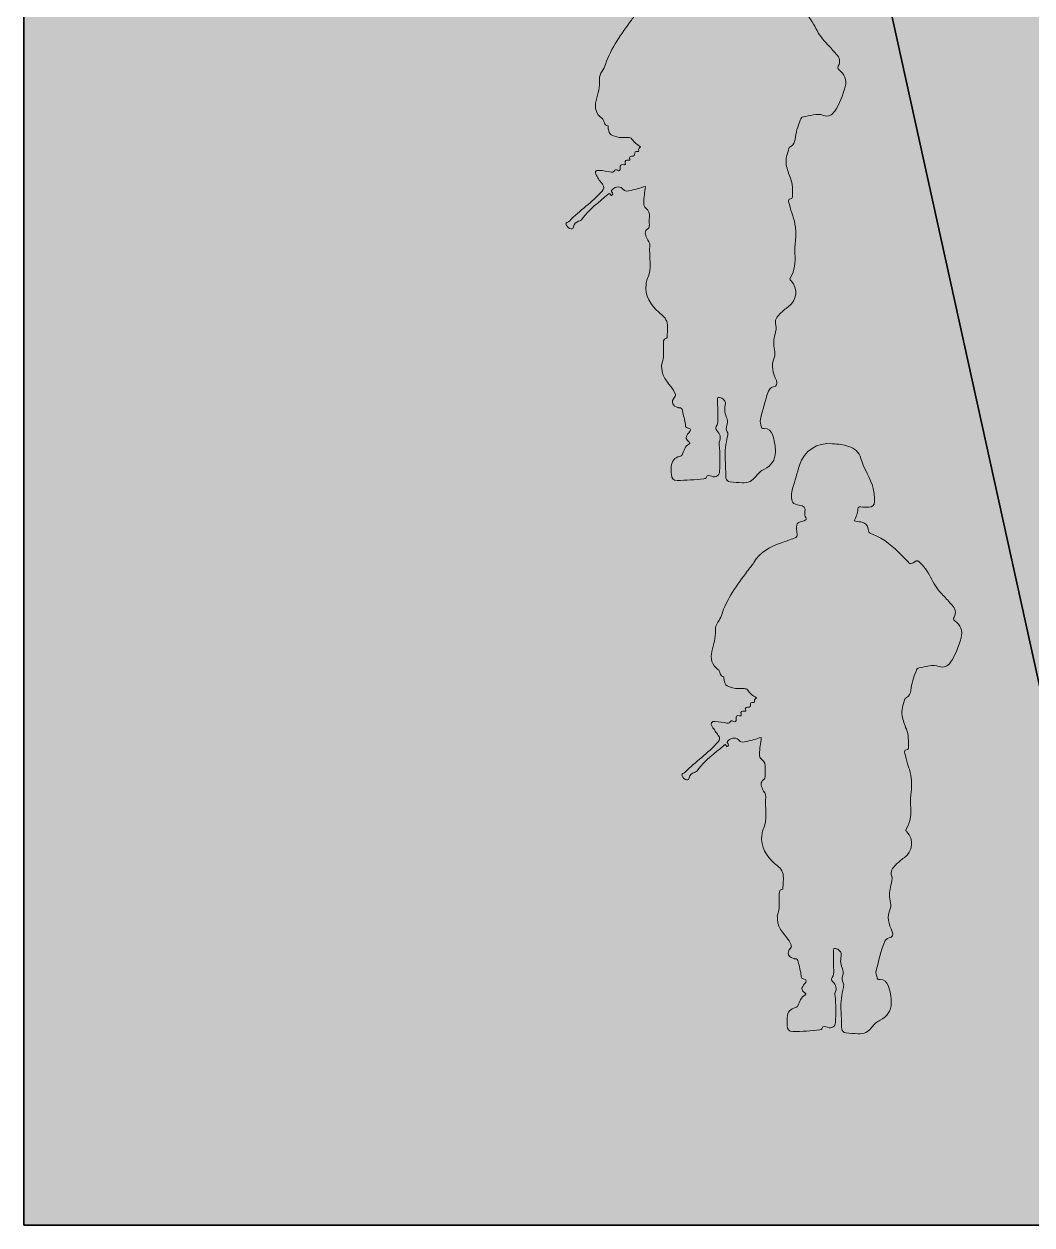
# Model space of a CAD drawing. Header units: centimetres. Extents: x 0 to 30, y -30 to 0.
# Drawn here: x -0.02 to 12.57, y -30 to -15.01 of the extents above; entities that cross this region are included whole.
import ezdxf

# ---------------------------------------------------------------- set-up
doc = ezdxf.new("R2010")
doc.units = ezdxf.units.CM
doc.header["$MEASUREMENT"] = 0
doc.layers.add('Layer 1', color=7, linetype='Continuous', lineweight=0)

msp = doc.modelspace()

# ---------------------------------------------------------------- hatches: boundary and pattern name
at = {"layer": 'Layer 1', "transparency": 33554508}
h = msp.add_hatch(color=7, dxfattribs=at)
h.dxf.hatch_style = 2
h.paths.add_polyline_path([(29.968, -30.004), (-0.018, -30.004), (-0.018, -0.018), (29.968, -0.018)])
at = {"layer": 'Layer 1', "transparency": 33554687}
h = msp.add_hatch(color=7, dxfattribs=at)
h.dxf.hatch_style = 2
h.paths.add_polyline_path([(12.929, -6.932), (10.001, -11.201), (12.929, -24.479), (17.938, -24.479), (21.149, -11.8), (18.189, -6.932)])
h = msp.add_hatch(color=7, dxfattribs=at)
h.dxf.hatch_style = 2
edge = h.paths.add_edge_path()
edge.add_spline(control_points=[(7.741, -17.038), (7.678, -17.056), (7.621, -17.074), (7.563, -17.088), (7.524, -17.098), (7.487, -17.11), (7.453, -17.065), (7.424, -17.027), (7.34, -17.047), (7.319, -17.09), (7.312, -17.105), (7.325, -17.11), (7.33, -17.119), (7.337, -17.13), (7.334, -17.137), (7.326, -17.145), (7.315, -17.157), (7.309, -17.148), (7.304, -17.139), (7.295, -17.12), (7.284, -17.127), (7.273, -17.137), (7.164, -17.237), (7.038, -17.32), (6.951, -17.444), (6.942, -17.457), (6.927, -17.469), (6.908, -17.474), (6.874, -17.484), (6.851, -17.507), (6.843, -17.542), (6.84, -17.558), (6.833, -17.574), (6.814, -17.569), (6.786, -17.562), (6.764, -17.545), (6.752, -17.516), (6.745, -17.498), (6.755, -17.489), (6.772, -17.484), (6.779, -17.481), (6.787, -17.477), (6.792, -17.471), (6.921, -17.338), (7.078, -17.237), (7.2, -17.097), (7.227, -17.066), (7.232, -17.044), (7.206, -17.012), (7.178, -16.977), (7.153, -16.94), (7.129, -16.902), (7.103, -16.862), (7.117, -16.835), (7.167, -16.838), (7.216, -16.841), (7.265, -16.851), (7.314, -16.859), (7.329, -16.862), (7.341, -16.865), (7.352, -16.848), (7.361, -16.832), (7.371, -16.821), (7.395, -16.837), (7.411, -16.849), (7.432, -16.836), (7.428, -16.809), (7.421, -16.772), (7.439, -16.761), (7.471, -16.767), (7.49, -16.77), (7.495, -16.768), (7.49, -16.749), (7.481, -16.714), (7.501, -16.704), (7.529, -16.71), (7.551, -16.715), (7.552, -16.709), (7.546, -16.692), (7.544, -16.689), (7.541, -16.686), (7.542, -16.683), (7.55, -16.646), (7.591, -16.67), (7.602, -16.654), (7.613, -16.638), (7.598, -16.6), (7.631, -16.601), (7.654, -16.601), (7.665, -16.609), (7.656, -16.578), (7.654, -16.569), (7.671, -16.555), (7.681, -16.542), (7.637, -16.519), (7.6, -16.488), (7.574, -16.448), (7.561, -16.429), (7.545, -16.429), (7.527, -16.428), (7.479, -16.428), (7.431, -16.432), (7.383, -16.42), (7.303, -16.4), (7.281, -16.376), (7.275, -16.292), (7.275, -16.289), (7.276, -16.283), (7.276, -16.283), (7.218, -16.278), (7.235, -16.214), (7.2, -16.189), (7.124, -16.132), (7.103, -16.054), (7.126, -15.964), (7.149, -15.878), (7.175, -15.793), (7.168, -15.701), (7.166, -15.665), (7.179, -15.63), (7.201, -15.599), (7.219, -15.574), (7.234, -15.545), (7.244, -15.515), (7.311, -15.307), (7.441, -15.135), (7.568, -14.961), (7.594, -14.925), (7.626, -14.893), (7.648, -14.854), (7.727, -14.719), (7.856, -14.656), (7.996, -14.608), (8.049, -14.59), (8.101, -14.569), (8.154, -14.551), (8.182, -14.541), (8.195, -14.526), (8.189, -14.496), (8.187, -14.486), (8.188, -14.476), (8.187, -14.466), (8.174, -14.372), (8.182, -14.357), (8.276, -14.332), (8.3, -14.325), (8.312, -14.321), (8.298, -14.294), (8.288, -14.273), (8.283, -14.249), (8.288, -14.226), (8.3, -14.165), (8.27, -14.149), (8.216, -14.14), (8.138, -14.128), (8.117, -14.097), (8.119, -14.017), (8.12, -13.988), (8.124, -13.957), (8.133, -13.929), (8.163, -13.833), (8.19, -13.736), (8.22, -13.64), (8.277, -13.456), (8.441, -13.353), (8.633, -13.371), (8.701, -13.377), (8.768, -13.383), (8.833, -13.405), (8.908, -13.43), (8.967, -13.476), (8.987, -13.554), (9.021, -13.686), (9.109, -13.796), (9.139, -13.929), (9.152, -13.984), (9.158, -14.04), (9.156, -14.096), (9.154, -14.145), (9.129, -14.165), (9.084, -14.164), (9.051, -14.164), (9.018, -14.163), (8.984, -14.161), (8.964, -14.16), (8.949, -14.163), (8.947, -14.188), (8.945, -14.24), (8.928, -14.288), (8.9, -14.334), (8.932, -14.339), (8.959, -14.344), (8.987, -14.348), (9.04, -14.354), (9.072, -14.384), (9.075, -14.438), (9.078, -14.474), (9.097, -14.488), (9.129, -14.5), (9.277, -14.556), (9.39, -14.661), (9.5, -14.769), (9.518, -14.786), (9.536, -14.804), (9.552, -14.822), (9.582, -14.857), (9.607, -14.898), (9.658, -14.844), (9.682, -14.818), (9.711, -14.841), (9.731, -14.861), (9.79, -14.921), (9.832, -14.992), (9.87, -15.066), (9.909, -15.14), (9.955, -15.207), (10.015, -15.265), (10.054, -15.303), (10.087, -15.348), (10.125, -15.387), (10.169, -15.431), (10.181, -15.479), (10.15, -15.535), (10.139, -15.553), (10.139, -15.564), (10.16, -15.582), (10.227, -15.636), (10.263, -15.706), (10.237, -15.796), (10.206, -15.903), (10.169, -16.006), (10.106, -16.099), (10.071, -16.151), (10.024, -16.173), (9.965, -16.151), (9.877, -16.119), (9.797, -16.161), (9.714, -16.169), (9.691, -16.172), (9.684, -16.19), (9.676, -16.209), (9.643, -16.288), (9.62, -16.368), (9.611, -16.452), (9.607, -16.489), (9.59, -16.518), (9.558, -16.538), (9.549, -16.543), (9.536, -16.552), (9.534, -16.561), (9.515, -16.629), (9.488, -16.7), (9.501, -16.768), (9.511, -16.824), (9.531, -16.881), (9.554, -16.935), (9.584, -17.007), (9.58, -17.087), (9.578, -17.165), (9.578, -17.173), (9.573, -17.187), (9.569, -17.187), (9.505, -17.193), (9.536, -17.236), (9.542, -17.264), (9.559, -17.359), (9.605, -17.448), (9.615, -17.546), (9.621, -17.604), (9.623, -17.661), (9.615, -17.719), (9.608, -17.771), (9.603, -17.823), (9.608, -17.877), (9.618, -17.983), (9.609, -18.089), (9.551, -18.183), (9.54, -18.201), (9.553, -18.206), (9.561, -18.215), (9.651, -18.316), (9.636, -18.458), (9.526, -18.54), (9.489, -18.568), (9.452, -18.597), (9.42, -18.63), (9.383, -18.669), (9.351, -18.708), (9.372, -18.77), (9.384, -18.806), (9.37, -18.845), (9.361, -18.882), (9.345, -18.947), (9.338, -19.012), (9.352, -19.078), (9.359, -19.111), (9.365, -19.147), (9.351, -19.177), (9.304, -19.278), (9.337, -19.37), (9.377, -19.463), (9.394, -19.503), (9.383, -19.532), (9.338, -19.541), (9.307, -19.547), (9.291, -19.566), (9.28, -19.595), (9.233, -19.708), (9.21, -19.829), (9.177, -19.946), (9.168, -19.978), (9.183, -20.011), (9.191, -20.043), (9.196, -20.065), (9.212, -20.06), (9.226, -20.06), (9.277, -20.062), (9.31, -20.089), (9.327, -20.135), (9.352, -20.206), (9.366, -20.279), (9.365, -20.354), (9.364, -20.454), (9.313, -20.523), (9.228, -20.567), (9.185, -20.589), (9.152, -20.618), (9.123, -20.655), (9.079, -20.713), (9.025, -20.745), (8.948, -20.737), (8.899, -20.731), (8.849, -20.736), (8.8, -20.727), (8.768, -20.721), (8.753, -20.705), (8.748, -20.676), (8.746, -20.666), (8.745, -20.656), (8.745, -20.646), (8.745, -20.576), (8.741, -20.505), (8.737, -20.435), (8.732, -20.342), (8.747, -20.249), (8.768, -20.158), (8.772, -20.137), (8.774, -20.12), (8.763, -20.101), (8.748, -20.076), (8.748, -20.045), (8.758, -20.019), (8.772, -19.981), (8.77, -19.95), (8.752, -19.913), (8.727, -19.861), (8.732, -19.803), (8.741, -19.747), (8.747, -19.715), (8.686, -19.663), (8.655, -19.672), (8.633, -19.678), (8.643, -19.692), (8.643, -19.704), (8.644, -19.783), (8.645, -19.863), (8.646, -19.942), (8.647, -19.976), (8.648, -20.008), (8.626, -20.037), (8.613, -20.055), (8.62, -20.071), (8.634, -20.085), (8.674, -20.127), (8.69, -20.174), (8.663, -20.23), (8.657, -20.242), (8.663, -20.252), (8.664, -20.263), (8.674, -20.373), (8.673, -20.484), (8.669, -20.594), (8.667, -20.649), (8.623, -20.675), (8.57, -20.657), (8.541, -20.648), (8.513, -20.631), (8.499, -20.676), (8.495, -20.687), (8.483, -20.686), (8.473, -20.687), (8.362, -20.701), (8.249, -20.708), (8.137, -20.708), (8.088, -20.708), (8.066, -20.683), (8.066, -20.633), (8.066, -20.6), (8.061, -20.567), (8.065, -20.534), (8.072, -20.467), (8.103, -20.422), (8.171, -20.409), (8.186, -20.407), (8.192, -20.4), (8.199, -20.387), (8.225, -20.339), (8.234, -20.279), (8.292, -20.252), (8.306, -20.245), (8.295, -20.231), (8.285, -20.225), (8.232, -20.191), (8.249, -20.156), (8.28, -20.118), (8.305, -20.088), (8.325, -20.059), (8.264, -20.05), (8.239, -20.046), (8.243, -20.028), (8.241, -20.012), (8.235, -19.953), (8.216, -19.896), (8.204, -19.838), (8.199, -19.813), (8.187, -19.801), (8.162, -19.802), (8.158, -19.802), (8.155, -19.801), (8.152, -19.8), (8.076, -19.782), (8.057, -19.729), (8.106, -19.67), (8.121, -19.652), (8.123, -19.646), (8.11, -19.617), (8.061, -19.51), (7.945, -19.438), (7.945, -19.306), (7.945, -19.289), (7.939, -19.271), (7.945, -19.257), (7.977, -19.177), (7.966, -19.094), (7.967, -19.012), (7.967, -18.981), (7.958, -18.941), (8.006, -18.933), (8.009, -18.932), (8.013, -18.929), (8.013, -18.927), (8.013, -18.866), (8.024, -18.807), (8.014, -18.745), (8.002, -18.679), (7.951, -18.65), (7.908, -18.609), (7.807, -18.515), (7.728, -18.408), (7.75, -18.258), (7.754, -18.237), (7.754, -18.213), (7.763, -18.195), (7.833, -18.061), (7.78, -17.917), (7.799, -17.779), (7.804, -17.744), (7.771, -17.717), (7.759, -17.684), (7.742, -17.64), (7.721, -17.598), (7.775, -17.563), (7.79, -17.554), (7.791, -17.534), (7.791, -17.517), (7.791, -17.486), (7.789, -17.454), (7.792, -17.423), (7.796, -17.377), (7.788, -17.339), (7.747, -17.311), (7.724, -17.296), (7.721, -17.272), (7.72, -17.245), (7.719, -17.177), (7.737, -17.111), (7.741, -17.038)], knot_values=[0, 0, 0, 0, 1, 1, 1, 2, 2, 2, 3, 3, 3, 4, 4, 4, 5, 5, 5, 6, 6, 6, 7, 7, 7, 8, 8, 8, 9, 9, 9, 10, 10, 10, 11, 11, 11, 12, 12, 12, 13, 13, 13, 14, 14, 14, 15, 15, 15, 16, 16, 16, 17, 17, 17, 18, 18, 18, 19, 19, 19, 20, 20, 20, 21, 21, 21, 22, 22, 22, 23, 23, 23, 24, 24, 24, 25, 25, 25, 26, 26, 26, 27, 27, 27, 28, 28, 28, 29, 29, 29, 30, 30, 30, 31, 31, 31, 32, 32, 32, 33, 33, 33, 34, 34, 34, 35, 35, 35, 36, 36, 36, 37, 37, 37, 38, 38, 38, 39, 39, 39, 40, 40, 40, 41, 41, 41, 42, 42, 42, 43, 43, 43, 44, 44, 44, 45, 45, 45, 46, 46, 46, 47, 47, 47, 48, 48, 48, 49, 49, 49, 50, 50, 50, 51, 51, 51, 52, 52, 52, 53, 53, 53, 54, 54, 54, 55, 55, 55, 56, 56, 56, 57, 57, 57, 58, 58, 58, 59, 59, 59, 60, 60, 60, 61, 61, 61, 62, 62, 62, 63, 63, 63, 64, 64, 64, 65, 65, 65, 66, 66, 66, 67, 67, 67, 68, 68, 68, 69, 69, 69, 70, 70, 70, 71, 71, 71, 72, 72, 72, 73, 73, 73, 74, 74, 74, 75, 75, 75, 76, 76, 76, 77, 77, 77, 78, 78, 78, 79, 79, 79, 80, 80, 80, 81, 81, 81, 82, 82, 82, 83, 83, 83, 84, 84, 84, 85, 85, 85, 86, 86, 86, 87, 87, 87, 88, 88, 88, 89, 89, 89, 90, 90, 90, 91, 91, 91, 92, 92, 92, 93, 93, 93, 94, 94, 94, 95, 95, 95, 96, 96, 96, 97, 97, 97, 98, 98, 98, 99, 99, 99, 100, 100, 100, 101, 101, 101, 102, 102, 102, 103, 103, 103, 104, 104, 104, 105, 105, 105, 106, 106, 106, 107, 107, 107, 108, 108, 108, 109, 109, 109, 110, 110, 110, 111, 111, 111, 112, 112, 112, 113, 113, 113, 114, 114, 114, 115, 115, 115, 116, 116, 116, 117, 117, 117, 118, 118, 118, 119, 119, 119, 120, 120, 120, 121, 121, 121, 122, 122, 122, 123, 123, 123, 124, 124, 124, 125, 125, 125, 126, 126, 126, 127, 127, 127, 128, 128, 128, 129, 129, 129, 130, 130, 130, 131, 131, 131, 132, 132, 132, 133, 133, 133, 134, 134, 134, 135, 135, 135, 136, 136, 136, 137, 137, 137, 138, 138, 138, 139, 139, 139, 140, 140, 140, 141, 141, 141, 142, 142, 142, 143, 143, 143, 144, 144, 144, 145, 145, 145, 146, 146, 146, 147, 147, 147, 148, 148, 148, 149, 149, 149, 150, 150, 150, 151, 151, 151, 152, 152, 152, 153, 153, 153, 154, 154, 154, 155, 155, 155, 156, 156, 156, 157, 157, 157, 158, 158, 158, 159, 159, 159, 160, 160, 160, 161, 161, 161, 162, 162, 162, 162], degree=3, periodic=0)
h = msp.add_hatch(color=7, dxfattribs=at)
h.dxf.hatch_style = 2
edge = h.paths.add_edge_path()
edge.add_spline(control_points=[(9.188, -23.917), (9.124, -23.935), (9.067, -23.953), (9.01, -23.967), (8.97, -23.977), (8.933, -23.989), (8.899, -23.944), (8.87, -23.907), (8.786, -23.927), (8.766, -23.969), (8.758, -23.984), (8.772, -23.989), (8.777, -23.998), (8.783, -24.009), (8.78, -24.017), (8.772, -24.025), (8.761, -24.036), (8.755, -24.028), (8.75, -24.018), (8.741, -23.999), (8.731, -24.007), (8.72, -24.017), (8.61, -24.116), (8.484, -24.199), (8.397, -24.323), (8.388, -24.336), (8.373, -24.348), (8.354, -24.353), (8.32, -24.363), (8.297, -24.386), (8.289, -24.422), (8.286, -24.438), (8.279, -24.453), (8.261, -24.448), (8.232, -24.441), (8.21, -24.424), (8.199, -24.396), (8.191, -24.377), (8.202, -24.368), (8.218, -24.363), (8.226, -24.36), (8.233, -24.356), (8.239, -24.35), (8.367, -24.217), (8.524, -24.116), (8.646, -23.976), (8.673, -23.945), (8.678, -23.924), (8.652, -23.891), (8.625, -23.857), (8.6, -23.819), (8.576, -23.782), (8.549, -23.741), (8.564, -23.714), (8.613, -23.717), (8.662, -23.72), (8.711, -23.73), (8.76, -23.738), (8.775, -23.741), (8.788, -23.745), (8.798, -23.727), (8.807, -23.711), (8.817, -23.7), (8.841, -23.717), (8.857, -23.728), (8.879, -23.715), (8.874, -23.689), (8.867, -23.652), (8.885, -23.64), (8.917, -23.646), (8.937, -23.65), (8.941, -23.647), (8.936, -23.628), (8.927, -23.593), (8.947, -23.584), (8.975, -23.59), (8.997, -23.594), (8.998, -23.588), (8.992, -23.572), (8.991, -23.568), (8.988, -23.565), (8.988, -23.562), (8.996, -23.525), (9.037, -23.55), (9.049, -23.533), (9.06, -23.517), (9.044, -23.479), (9.077, -23.48), (9.101, -23.48), (9.111, -23.488), (9.102, -23.457), (9.1, -23.448), (9.118, -23.434), (9.127, -23.421), (9.084, -23.398), (9.047, -23.367), (9.02, -23.327), (9.008, -23.308), (8.992, -23.308), (8.973, -23.308), (8.925, -23.307), (8.877, -23.311), (8.83, -23.299), (8.749, -23.279), (8.728, -23.255), (8.722, -23.172), (8.721, -23.168), (8.722, -23.162), (8.722, -23.162), (8.664, -23.157), (8.682, -23.093), (8.647, -23.068), (8.57, -23.012), (8.549, -22.933), (8.573, -22.843), (8.595, -22.757), (8.621, -22.672), (8.615, -22.58), (8.612, -22.544), (8.626, -22.51), (8.648, -22.478), (8.666, -22.453), (8.681, -22.424), (8.69, -22.394), (8.758, -22.186), (8.887, -22.014), (9.014, -21.841), (9.041, -21.805), (9.073, -21.772), (9.095, -21.734), (9.174, -21.598), (9.302, -21.535), (9.442, -21.487), (9.496, -21.469), (9.548, -21.448), (9.601, -21.43), (9.629, -21.421), (9.642, -21.405), (9.635, -21.375), (9.633, -21.365), (9.635, -21.355), (9.633, -21.345), (9.62, -21.251), (9.629, -21.236), (9.723, -21.211), (9.747, -21.204), (9.759, -21.2), (9.745, -21.173), (9.734, -21.153), (9.73, -21.128), (9.734, -21.106), (9.747, -21.045), (9.717, -21.028), (9.663, -21.019), (9.584, -21.007), (9.563, -20.977), (9.566, -20.896), (9.567, -20.867), (9.57, -20.836), (9.579, -20.808), (9.61, -20.712), (9.636, -20.615), (9.666, -20.519), (9.723, -20.335), (9.888, -20.232), (10.079, -20.25), (10.147, -20.256), (10.214, -20.262), (10.279, -20.284), (10.354, -20.31), (10.413, -20.355), (10.433, -20.433), (10.467, -20.565), (10.555, -20.675), (10.586, -20.808), (10.598, -20.864), (10.604, -20.919), (10.602, -20.975), (10.6, -21.024), (10.576, -21.044), (10.53, -21.043), (10.497, -21.043), (10.464, -21.042), (10.431, -21.04), (10.41, -21.039), (10.395, -21.042), (10.394, -21.067), (10.391, -21.119), (10.374, -21.167), (10.347, -21.213), (10.379, -21.218), (10.406, -21.223), (10.433, -21.227), (10.487, -21.233), (10.518, -21.263), (10.522, -21.317), (10.524, -21.353), (10.543, -21.367), (10.576, -21.38), (10.724, -21.435), (10.837, -21.54), (10.947, -21.648), (10.965, -21.665), (10.983, -21.683), (10.999, -21.701), (11.029, -21.736), (11.053, -21.777), (11.104, -21.723), (11.129, -21.697), (11.157, -21.72), (11.177, -21.741), (11.237, -21.8), (11.279, -21.872), (11.317, -21.945), (11.355, -22.019), (11.401, -22.086), (11.461, -22.144), (11.5, -22.183), (11.533, -22.227), (11.571, -22.266), (11.615, -22.31), (11.627, -22.358), (11.596, -22.414), (11.586, -22.432), (11.585, -22.444), (11.607, -22.461), (11.674, -22.516), (11.709, -22.585), (11.683, -22.675), (11.653, -22.782), (11.615, -22.886), (11.552, -22.979), (11.517, -23.03), (11.47, -23.052), (11.411, -23.03), (11.324, -22.998), (11.244, -23.04), (11.161, -23.048), (11.138, -23.051), (11.13, -23.069), (11.122, -23.089), (11.089, -23.167), (11.066, -23.247), (11.057, -23.331), (11.053, -23.368), (11.037, -23.397), (11.004, -23.417), (10.995, -23.423), (10.983, -23.431), (10.98, -23.44), (10.961, -23.508), (10.934, -23.579), (10.947, -23.647), (10.958, -23.703), (10.977, -23.76), (11, -23.814), (11.03, -23.886), (11.027, -23.967), (11.025, -24.045), (11.025, -24.052), (11.019, -24.066), (11.016, -24.066), (10.951, -24.072), (10.983, -24.115), (10.988, -24.143), (11.006, -24.239), (11.051, -24.327), (11.061, -24.425), (11.067, -24.483), (11.069, -24.54), (11.061, -24.598), (11.054, -24.65), (11.049, -24.702), (11.054, -24.756), (11.064, -24.862), (11.056, -24.968), (10.998, -25.063), (10.987, -25.08), (10.999, -25.085), (11.007, -25.095), (11.098, -25.195), (11.082, -25.337), (10.972, -25.419), (10.935, -25.447), (10.899, -25.476), (10.867, -25.509), (10.829, -25.549), (10.797, -25.587), (10.818, -25.649), (10.83, -25.685), (10.816, -25.724), (10.807, -25.761), (10.791, -25.826), (10.784, -25.891), (10.799, -25.958), (10.806, -25.99), (10.812, -26.026), (10.798, -26.056), (10.75, -26.157), (10.783, -26.25), (10.823, -26.342), (10.84, -26.383), (10.829, -26.411), (10.785, -26.42), (10.753, -26.427), (10.738, -26.445), (10.726, -26.474), (10.679, -26.587), (10.657, -26.708), (10.623, -26.825), (10.614, -26.857), (10.63, -26.89), (10.637, -26.922), (10.642, -26.944), (10.659, -26.939), (10.673, -26.939), (10.724, -26.941), (10.756, -26.968), (10.773, -27.014), (10.799, -27.085), (10.812, -27.158), (10.811, -27.233), (10.811, -27.333), (10.759, -27.402), (10.674, -27.446), (10.632, -27.468), (10.598, -27.497), (10.569, -27.535), (10.526, -27.592), (10.471, -27.624), (10.395, -27.616), (10.345, -27.61), (10.296, -27.615), (10.246, -27.606), (10.215, -27.6), (10.199, -27.584), (10.194, -27.555), (10.192, -27.545), (10.192, -27.535), (10.191, -27.525), (10.191, -27.455), (10.187, -27.384), (10.184, -27.314), (10.179, -27.222), (10.193, -27.128), (10.214, -27.037), (10.219, -27.016), (10.221, -26.999), (10.21, -26.98), (10.194, -26.955), (10.194, -26.924), (10.204, -26.898), (10.218, -26.86), (10.216, -26.829), (10.198, -26.792), (10.173, -26.74), (10.178, -26.682), (10.188, -26.626), (10.193, -26.594), (10.132, -26.542), (10.101, -26.551), (10.079, -26.557), (10.09, -26.572), (10.09, -26.583), (10.09, -26.662), (10.091, -26.742), (10.093, -26.821), (10.093, -26.855), (10.094, -26.887), (10.072, -26.916), (10.059, -26.934), (10.066, -26.95), (10.08, -26.965), (10.12, -27.007), (10.137, -27.053), (10.109, -27.109), (10.103, -27.121), (10.109, -27.131), (10.11, -27.142), (10.121, -27.252), (10.119, -27.363), (10.116, -27.474), (10.114, -27.528), (10.069, -27.554), (10.017, -27.536), (9.988, -27.527), (9.96, -27.51), (9.945, -27.555), (9.942, -27.566), (9.929, -27.565), (9.92, -27.566), (9.808, -27.581), (9.696, -27.587), (9.583, -27.588), (9.534, -27.588), (9.512, -27.562), (9.512, -27.512), (9.512, -27.479), (9.508, -27.447), (9.511, -27.413), (9.518, -27.346), (9.549, -27.301), (9.618, -27.289), (9.632, -27.286), (9.639, -27.279), (9.646, -27.266), (9.672, -27.218), (9.681, -27.159), (9.738, -27.131), (9.752, -27.124), (9.742, -27.11), (9.731, -27.104), (9.678, -27.071), (9.695, -27.035), (9.726, -26.998), (9.752, -26.968), (9.772, -26.938), (9.71, -26.929), (9.686, -26.926), (9.689, -26.907), (9.687, -26.892), (9.682, -26.832), (9.662, -26.776), (9.65, -26.717), (9.645, -26.692), (9.633, -26.68), (9.608, -26.681), (9.605, -26.681), (9.601, -26.68), (9.598, -26.679), (9.522, -26.661), (9.504, -26.608), (9.553, -26.549), (9.567, -26.531), (9.569, -26.525), (9.556, -26.496), (9.507, -26.389), (9.391, -26.317), (9.391, -26.185), (9.391, -26.169), (9.386, -26.15), (9.391, -26.136), (9.423, -26.056), (9.412, -25.973), (9.413, -25.891), (9.413, -25.86), (9.405, -25.821), (9.453, -25.812), (9.455, -25.812), (9.459, -25.808), (9.459, -25.806), (9.459, -25.745), (9.471, -25.686), (9.46, -25.624), (9.448, -25.558), (9.397, -25.529), (9.354, -25.489), (9.254, -25.394), (9.175, -25.287), (9.197, -25.137), (9.2, -25.116), (9.2, -25.093), (9.21, -25.074), (9.28, -24.94), (9.226, -24.796), (9.246, -24.658), (9.251, -24.623), (9.217, -24.596), (9.205, -24.564), (9.188, -24.519), (9.167, -24.477), (9.222, -24.442), (9.236, -24.433), (9.237, -24.414), (9.237, -24.397), (9.237, -24.365), (9.236, -24.333), (9.238, -24.302), (9.242, -24.257), (9.234, -24.218), (9.193, -24.19), (9.171, -24.175), (9.167, -24.151), (9.167, -24.125), (9.166, -24.056), (9.183, -23.99), (9.188, -23.917)], knot_values=[0, 0, 0, 0, 1, 1, 1, 2, 2, 2, 3, 3, 3, 4, 4, 4, 5, 5, 5, 6, 6, 6, 7, 7, 7, 8, 8, 8, 9, 9, 9, 10, 10, 10, 11, 11, 11, 12, 12, 12, 13, 13, 13, 14, 14, 14, 15, 15, 15, 16, 16, 16, 17, 17, 17, 18, 18, 18, 19, 19, 19, 20, 20, 20, 21, 21, 21, 22, 22, 22, 23, 23, 23, 24, 24, 24, 25, 25, 25, 26, 26, 26, 27, 27, 27, 28, 28, 28, 29, 29, 29, 30, 30, 30, 31, 31, 31, 32, 32, 32, 33, 33, 33, 34, 34, 34, 35, 35, 35, 36, 36, 36, 37, 37, 37, 38, 38, 38, 39, 39, 39, 40, 40, 40, 41, 41, 41, 42, 42, 42, 43, 43, 43, 44, 44, 44, 45, 45, 45, 46, 46, 46, 47, 47, 47, 48, 48, 48, 49, 49, 49, 50, 50, 50, 51, 51, 51, 52, 52, 52, 53, 53, 53, 54, 54, 54, 55, 55, 55, 56, 56, 56, 57, 57, 57, 58, 58, 58, 59, 59, 59, 60, 60, 60, 61, 61, 61, 62, 62, 62, 63, 63, 63, 64, 64, 64, 65, 65, 65, 66, 66, 66, 67, 67, 67, 68, 68, 68, 69, 69, 69, 70, 70, 70, 71, 71, 71, 72, 72, 72, 73, 73, 73, 74, 74, 74, 75, 75, 75, 76, 76, 76, 77, 77, 77, 78, 78, 78, 79, 79, 79, 80, 80, 80, 81, 81, 81, 82, 82, 82, 83, 83, 83, 84, 84, 84, 85, 85, 85, 86, 86, 86, 87, 87, 87, 88, 88, 88, 89, 89, 89, 90, 90, 90, 91, 91, 91, 92, 92, 92, 93, 93, 93, 94, 94, 94, 95, 95, 95, 96, 96, 96, 97, 97, 97, 98, 98, 98, 99, 99, 99, 100, 100, 100, 101, 101, 101, 102, 102, 102, 103, 103, 103, 104, 104, 104, 105, 105, 105, 106, 106, 106, 107, 107, 107, 108, 108, 108, 109, 109, 109, 110, 110, 110, 111, 111, 111, 112, 112, 112, 113, 113, 113, 114, 114, 114, 115, 115, 115, 116, 116, 116, 117, 117, 117, 118, 118, 118, 119, 119, 119, 120, 120, 120, 121, 121, 121, 122, 122, 122, 123, 123, 123, 124, 124, 124, 125, 125, 125, 126, 126, 126, 127, 127, 127, 128, 128, 128, 129, 129, 129, 130, 130, 130, 131, 131, 131, 132, 132, 132, 133, 133, 133, 134, 134, 134, 135, 135, 135, 136, 136, 136, 137, 137, 137, 138, 138, 138, 139, 139, 139, 140, 140, 140, 141, 141, 141, 142, 142, 142, 143, 143, 143, 144, 144, 144, 145, 145, 145, 146, 146, 146, 147, 147, 147, 148, 148, 148, 149, 149, 149, 150, 150, 150, 151, 151, 151, 152, 152, 152, 153, 153, 153, 154, 154, 154, 155, 155, 155, 156, 156, 156, 157, 157, 157, 158, 158, 158, 159, 159, 159, 160, 160, 160, 161, 161, 161, 162, 162, 162, 162], degree=3, periodic=0)

# ---------------------------------------------------------------- linework, layer by layer
at = {"layer": 'Layer 1', "color": 7, "lineweight": 35}
for points in [[(29.968, -30.004), (-0.018, -30.004), (-0.018, -0.018), (29.968, -0.018)], [(12.929, -6.932), (10.001, -11.201), (12.929, -24.479), (17.938, -24.479), (21.149, -11.8), (18.189, -6.932)]]:
    msp.add_lwpolyline(points, close=True, dxfattribs=at)
at = {"layer": 'Layer 1'}
for points in [[(7.741, -17.038), (7.678, -17.056), (7.621, -17.074), (7.563, -17.088), (7.524, -17.098), (7.487, -17.11), (7.453, -17.065), (7.424, -17.027), (7.34, -17.047), (7.319, -17.09), (7.312, -17.105), (7.325, -17.11), (7.33, -17.119), (7.337, -17.13), (7.334, -17.137), (7.326, -17.145), (7.315, -17.157), (7.309, -17.148), (7.304, -17.139), (7.295, -17.12), (7.284, -17.127), (7.273, -17.137), (7.164, -17.237), (7.038, -17.32), (6.951, -17.444), (6.942, -17.457), (6.927, -17.469), (6.908, -17.474), (6.874, -17.484), (6.851, -17.507), (6.843, -17.542), (6.84, -17.558), (6.833, -17.574), (6.814, -17.569), (6.786, -17.562), (6.764, -17.545), (6.752, -17.516), (6.745, -17.498), (6.755, -17.489), (6.772, -17.484), (6.779, -17.481), (6.787, -17.477), (6.792, -17.471), (6.921, -17.338), (7.078, -17.237), (7.2, -17.097), (7.227, -17.066), (7.232, -17.044), (7.206, -17.012), (7.178, -16.977), (7.153, -16.94), (7.129, -16.902), (7.103, -16.862), (7.117, -16.835), (7.167, -16.838), (7.216, -16.841), (7.265, -16.851), (7.314, -16.859), (7.329, -16.862), (7.341, -16.865), (7.352, -16.848), (7.361, -16.832), (7.371, -16.821), (7.395, -16.837), (7.411, -16.849), (7.432, -16.836), (7.428, -16.809), (7.421, -16.772), (7.439, -16.761), (7.471, -16.767), (7.49, -16.77), (7.495, -16.768), (7.49, -16.749), (7.481, -16.714), (7.501, -16.704), (7.529, -16.71), (7.551, -16.715), (7.552, -16.709), (7.546, -16.692), (7.544, -16.689), (7.541, -16.686), (7.542, -16.683), (7.55, -16.646), (7.591, -16.67), (7.602, -16.654), (7.613, -16.638), (7.598, -16.6), (7.631, -16.601), (7.654, -16.601), (7.665, -16.609), (7.656, -16.578), (7.654, -16.569), (7.671, -16.555), (7.681, -16.542), (7.637, -16.519), (7.6, -16.488), (7.574, -16.448), (7.561, -16.429), (7.545, -16.429), (7.527, -16.428), (7.479, -16.428), (7.431, -16.432), (7.383, -16.42), (7.303, -16.4), (7.281, -16.376), (7.275, -16.292), (7.275, -16.289), (7.276, -16.283), (7.276, -16.283), (7.218, -16.278), (7.235, -16.214), (7.2, -16.189), (7.124, -16.132), (7.103, -16.054), (7.126, -15.964), (7.149, -15.878), (7.175, -15.793), (7.168, -15.701), (7.166, -15.665), (7.179, -15.63), (7.201, -15.599), (7.219, -15.574), (7.234, -15.545), (7.244, -15.515), (7.311, -15.307), (7.441, -15.135), (7.568, -14.961), (7.594, -14.925), (7.626, -14.893), (7.648, -14.854), (7.727, -14.719), (7.856, -14.656), (7.996, -14.608), (8.049, -14.59), (8.101, -14.569), (8.154, -14.551), (8.182, -14.541), (8.195, -14.526), (8.189, -14.496), (8.187, -14.486), (8.188, -14.476), (8.187, -14.466), (8.174, -14.372), (8.182, -14.357), (8.276, -14.332), (8.3, -14.325), (8.312, -14.321), (8.298, -14.294), (8.288, -14.273), (8.283, -14.249), (8.288, -14.226), (8.3, -14.165), (8.27, -14.149), (8.216, -14.14), (8.138, -14.128), (8.117, -14.097), (8.119, -14.017), (8.12, -13.988), (8.124, -13.957), (8.133, -13.929), (8.163, -13.833), (8.19, -13.736), (8.22, -13.64), (8.277, -13.456), (8.441, -13.353), (8.633, -13.371), (8.701, -13.377), (8.768, -13.383), (8.833, -13.405), (8.908, -13.43), (8.967, -13.476), (8.987, -13.554), (9.021, -13.686), (9.109, -13.796), (9.139, -13.929), (9.152, -13.984), (9.158, -14.04), (9.156, -14.096), (9.154, -14.145), (9.129, -14.165), (9.084, -14.164), (9.051, -14.164), (9.018, -14.163), (8.984, -14.161), (8.964, -14.16), (8.949, -14.163), (8.947, -14.188), (8.945, -14.24), (8.928, -14.288), (8.9, -14.334), (8.932, -14.339), (8.959, -14.344), (8.987, -14.348), (9.04, -14.354), (9.072, -14.384), (9.075, -14.438), (9.078, -14.474), (9.097, -14.488), (9.129, -14.5), (9.277, -14.556), (9.39, -14.661), (9.5, -14.769), (9.518, -14.786), (9.536, -14.804), (9.552, -14.822), (9.582, -14.857), (9.607, -14.898), (9.658, -14.844), (9.682, -14.818), (9.711, -14.841), (9.731, -14.861), (9.79, -14.921), (9.832, -14.992), (9.87, -15.066), (9.909, -15.14), (9.955, -15.207), (10.015, -15.265), (10.054, -15.303), (10.087, -15.348), (10.125, -15.387), (10.169, -15.431), (10.181, -15.479), (10.15, -15.535), (10.139, -15.553), (10.139, -15.564), (10.16, -15.582), (10.227, -15.636), (10.263, -15.706), (10.237, -15.796), (10.206, -15.903), (10.169, -16.006), (10.106, -16.099), (10.071, -16.151), (10.024, -16.173), (9.965, -16.151), (9.877, -16.119), (9.797, -16.161), (9.714, -16.169), (9.691, -16.172), (9.684, -16.19), (9.676, -16.209), (9.643, -16.288), (9.62, -16.368), (9.611, -16.452), (9.607, -16.489), (9.59, -16.518), (9.558, -16.538), (9.549, -16.543), (9.536, -16.552), (9.534, -16.561), (9.515, -16.629), (9.488, -16.7), (9.501, -16.768), (9.511, -16.824), (9.531, -16.881), (9.554, -16.935), (9.584, -17.007), (9.58, -17.087), (9.578, -17.165), (9.578, -17.173), (9.573, -17.187), (9.569, -17.187), (9.505, -17.193), (9.536, -17.236), (9.542, -17.264), (9.559, -17.359), (9.605, -17.448), (9.615, -17.546), (9.621, -17.604), (9.623, -17.661), (9.615, -17.719), (9.608, -17.771), (9.603, -17.823), (9.608, -17.877), (9.618, -17.983), (9.609, -18.089), (9.551, -18.183), (9.54, -18.201), (9.553, -18.206), (9.561, -18.215), (9.651, -18.316), (9.636, -18.458), (9.526, -18.54), (9.489, -18.568), (9.452, -18.597), (9.42, -18.63), (9.383, -18.669), (9.351, -18.708), (9.372, -18.77), (9.384, -18.806), (9.37, -18.845), (9.361, -18.882), (9.345, -18.947), (9.338, -19.012), (9.352, -19.078), (9.359, -19.111), (9.365, -19.147), (9.351, -19.177), (9.304, -19.278), (9.337, -19.37), (9.377, -19.463), (9.394, -19.503), (9.383, -19.532), (9.338, -19.541), (9.307, -19.547), (9.291, -19.566), (9.28, -19.595), (9.233, -19.708), (9.21, -19.829), (9.177, -19.946), (9.168, -19.978), (9.183, -20.011), (9.191, -20.043), (9.196, -20.065), (9.212, -20.06), (9.226, -20.06), (9.277, -20.062), (9.31, -20.089), (9.327, -20.135), (9.352, -20.206), (9.366, -20.279), (9.365, -20.354), (9.364, -20.454), (9.313, -20.523), (9.228, -20.567), (9.185, -20.589), (9.152, -20.618), (9.123, -20.655), (9.079, -20.713), (9.025, -20.745), (8.948, -20.737), (8.899, -20.731), (8.849, -20.736), (8.8, -20.727), (8.768, -20.721), (8.753, -20.705), (8.748, -20.676), (8.746, -20.666), (8.745, -20.656), (8.745, -20.646), (8.745, -20.576), (8.741, -20.505), (8.737, -20.435), (8.732, -20.342), (8.747, -20.249), (8.768, -20.158), (8.772, -20.137), (8.774, -20.12), (8.763, -20.101), (8.748, -20.076), (8.748, -20.045), (8.758, -20.019), (8.772, -19.981), (8.77, -19.95), (8.752, -19.913), (8.727, -19.861), (8.732, -19.803), (8.741, -19.747), (8.747, -19.715), (8.686, -19.663), (8.655, -19.672), (8.633, -19.678), (8.643, -19.692), (8.643, -19.704), (8.644, -19.783), (8.645, -19.863), (8.646, -19.942), (8.647, -19.976), (8.648, -20.008), (8.626, -20.037), (8.613, -20.055), (8.62, -20.071), (8.634, -20.085), (8.674, -20.127), (8.69, -20.174), (8.663, -20.23), (8.657, -20.242), (8.663, -20.252), (8.664, -20.263), (8.674, -20.373), (8.673, -20.484), (8.669, -20.594), (8.667, -20.649), (8.623, -20.675), (8.57, -20.657), (8.541, -20.648), (8.513, -20.631), (8.499, -20.676), (8.495, -20.687), (8.483, -20.686), (8.473, -20.687), (8.362, -20.701), (8.249, -20.708), (8.137, -20.708), (8.088, -20.708), (8.066, -20.683), (8.066, -20.633), (8.066, -20.6), (8.061, -20.567), (8.065, -20.534), (8.072, -20.467), (8.103, -20.422), (8.171, -20.409), (8.186, -20.407), (8.192, -20.4), (8.199, -20.387), (8.225, -20.339), (8.234, -20.279), (8.292, -20.252), (8.306, -20.245), (8.295, -20.231), (8.285, -20.225), (8.232, -20.191), (8.249, -20.156), (8.28, -20.118), (8.305, -20.088), (8.325, -20.059), (8.264, -20.05), (8.239, -20.046), (8.243, -20.028), (8.241, -20.012), (8.235, -19.953), (8.216, -19.896), (8.204, -19.838), (8.199, -19.813), (8.187, -19.801), (8.162, -19.802), (8.158, -19.802), (8.155, -19.801), (8.152, -19.8), (8.076, -19.782), (8.057, -19.729), (8.106, -19.67), (8.121, -19.652), (8.123, -19.646), (8.11, -19.617), (8.061, -19.51), (7.945, -19.438), (7.945, -19.306), (7.945, -19.289), (7.939, -19.271), (7.945, -19.257), (7.977, -19.177), (7.966, -19.094), (7.967, -19.012), (7.967, -18.981), (7.958, -18.941), (8.006, -18.933), (8.009, -18.932), (8.013, -18.929), (8.013, -18.927), (8.013, -18.866), (8.024, -18.807), (8.014, -18.745), (8.002, -18.679), (7.951, -18.65), (7.908, -18.609), (7.807, -18.515), (7.728, -18.408), (7.75, -18.258), (7.754, -18.237), (7.754, -18.213), (7.763, -18.195), (7.833, -18.061), (7.78, -17.917), (7.799, -17.779), (7.804, -17.744), (7.771, -17.717), (7.759, -17.684), (7.742, -17.64), (7.721, -17.598), (7.775, -17.563), (7.79, -17.554), (7.791, -17.534), (7.791, -17.517), (7.791, -17.486), (7.789, -17.454), (7.792, -17.423), (7.796, -17.377), (7.788, -17.339), (7.747, -17.311), (7.724, -17.296), (7.721, -17.272), (7.72, -17.245), (7.719, -17.177), (7.737, -17.111), (7.741, -17.038)], [(9.188, -23.917), (9.124, -23.935), (9.067, -23.953), (9.01, -23.967), (8.97, -23.977), (8.933, -23.989), (8.899, -23.944), (8.87, -23.907), (8.786, -23.927), (8.766, -23.969), (8.758, -23.984), (8.772, -23.989), (8.777, -23.998), (8.783, -24.009), (8.78, -24.017), (8.772, -24.025), (8.761, -24.036), (8.755, -24.028), (8.75, -24.018), (8.741, -23.999), (8.731, -24.007), (8.72, -24.017), (8.61, -24.116), (8.484, -24.199), (8.397, -24.323), (8.388, -24.336), (8.373, -24.348), (8.354, -24.353), (8.32, -24.363), (8.297, -24.386), (8.289, -24.422), (8.286, -24.438), (8.279, -24.453), (8.261, -24.448), (8.232, -24.441), (8.21, -24.424), (8.199, -24.396), (8.191, -24.377), (8.202, -24.368), (8.218, -24.363), (8.226, -24.36), (8.233, -24.356), (8.239, -24.35), (8.367, -24.217), (8.524, -24.116), (8.646, -23.976), (8.673, -23.945), (8.678, -23.924), (8.652, -23.891), (8.625, -23.857), (8.6, -23.819), (8.576, -23.782), (8.549, -23.741), (8.564, -23.714), (8.613, -23.717), (8.662, -23.72), (8.711, -23.73), (8.76, -23.738), (8.775, -23.741), (8.788, -23.745), (8.798, -23.727), (8.807, -23.711), (8.817, -23.7), (8.841, -23.717), (8.857, -23.728), (8.879, -23.715), (8.874, -23.689), (8.867, -23.652), (8.885, -23.64), (8.917, -23.646), (8.937, -23.65), (8.941, -23.647), (8.936, -23.628), (8.927, -23.593), (8.947, -23.584), (8.975, -23.59), (8.997, -23.594), (8.998, -23.588), (8.992, -23.572), (8.991, -23.568), (8.988, -23.565), (8.988, -23.562), (8.996, -23.525), (9.037, -23.55), (9.049, -23.533), (9.06, -23.517), (9.044, -23.479), (9.077, -23.48), (9.101, -23.48), (9.111, -23.488), (9.102, -23.457), (9.1, -23.448), (9.118, -23.434), (9.127, -23.421), (9.084, -23.398), (9.047, -23.367), (9.02, -23.327), (9.008, -23.308), (8.992, -23.308), (8.973, -23.308), (8.925, -23.307), (8.877, -23.311), (8.83, -23.299), (8.749, -23.279), (8.728, -23.255), (8.722, -23.172), (8.721, -23.168), (8.722, -23.162), (8.722, -23.162), (8.664, -23.157), (8.682, -23.093), (8.647, -23.068), (8.57, -23.012), (8.549, -22.933), (8.573, -22.843), (8.595, -22.757), (8.621, -22.672), (8.615, -22.58), (8.612, -22.544), (8.626, -22.51), (8.648, -22.478), (8.666, -22.453), (8.681, -22.424), (8.69, -22.394), (8.758, -22.186), (8.887, -22.014), (9.014, -21.841), (9.041, -21.805), (9.073, -21.772), (9.095, -21.734), (9.174, -21.598), (9.302, -21.535), (9.442, -21.487), (9.496, -21.469), (9.548, -21.448), (9.601, -21.43), (9.629, -21.421), (9.642, -21.405), (9.635, -21.375), (9.633, -21.365), (9.635, -21.355), (9.633, -21.345), (9.62, -21.251), (9.629, -21.236), (9.723, -21.211), (9.747, -21.204), (9.759, -21.2), (9.745, -21.173), (9.734, -21.153), (9.73, -21.128), (9.734, -21.106), (9.747, -21.045), (9.717, -21.028), (9.663, -21.019), (9.584, -21.007), (9.563, -20.977), (9.566, -20.896), (9.567, -20.867), (9.57, -20.836), (9.579, -20.808), (9.61, -20.712), (9.636, -20.615), (9.666, -20.519), (9.723, -20.335), (9.888, -20.232), (10.079, -20.25), (10.147, -20.256), (10.214, -20.262), (10.279, -20.284), (10.354, -20.31), (10.413, -20.355), (10.433, -20.433), (10.467, -20.565), (10.555, -20.675), (10.586, -20.808), (10.598, -20.864), (10.604, -20.919), (10.602, -20.975), (10.6, -21.024), (10.576, -21.044), (10.53, -21.043), (10.497, -21.043), (10.464, -21.042), (10.431, -21.04), (10.41, -21.039), (10.395, -21.042), (10.394, -21.067), (10.391, -21.119), (10.374, -21.167), (10.347, -21.213), (10.379, -21.218), (10.406, -21.223), (10.433, -21.227), (10.487, -21.233), (10.518, -21.263), (10.522, -21.317), (10.524, -21.353), (10.543, -21.367), (10.576, -21.38), (10.724, -21.435), (10.837, -21.54), (10.947, -21.648), (10.965, -21.665), (10.983, -21.683), (10.999, -21.701), (11.029, -21.736), (11.053, -21.777), (11.104, -21.723), (11.129, -21.697), (11.157, -21.72), (11.177, -21.741), (11.237, -21.8), (11.279, -21.872), (11.317, -21.945), (11.355, -22.019), (11.401, -22.086), (11.461, -22.144), (11.5, -22.183), (11.533, -22.227), (11.571, -22.266), (11.615, -22.31), (11.627, -22.358), (11.596, -22.414), (11.586, -22.432), (11.585, -22.444), (11.607, -22.461), (11.674, -22.516), (11.709, -22.585), (11.683, -22.675), (11.653, -22.782), (11.615, -22.886), (11.552, -22.979), (11.517, -23.03), (11.47, -23.052), (11.411, -23.03), (11.324, -22.998), (11.244, -23.04), (11.161, -23.048), (11.138, -23.051), (11.13, -23.069), (11.122, -23.089), (11.089, -23.167), (11.066, -23.247), (11.057, -23.331), (11.053, -23.368), (11.037, -23.397), (11.004, -23.417), (10.995, -23.423), (10.983, -23.431), (10.98, -23.44), (10.961, -23.508), (10.934, -23.579), (10.947, -23.647), (10.958, -23.703), (10.977, -23.76), (11, -23.814), (11.03, -23.886), (11.027, -23.967), (11.025, -24.045), (11.025, -24.052), (11.019, -24.066), (11.016, -24.066), (10.951, -24.072), (10.983, -24.115), (10.988, -24.143), (11.006, -24.239), (11.051, -24.327), (11.061, -24.425), (11.067, -24.483), (11.069, -24.54), (11.061, -24.598), (11.054, -24.65), (11.049, -24.702), (11.054, -24.756), (11.064, -24.862), (11.056, -24.968), (10.998, -25.063), (10.987, -25.08), (10.999, -25.085), (11.007, -25.095), (11.098, -25.195), (11.082, -25.337), (10.972, -25.419), (10.935, -25.447), (10.899, -25.476), (10.867, -25.509), (10.829, -25.549), (10.797, -25.587), (10.818, -25.649), (10.83, -25.685), (10.816, -25.724), (10.807, -25.761), (10.791, -25.826), (10.784, -25.891), (10.799, -25.958), (10.806, -25.99), (10.812, -26.026), (10.798, -26.056), (10.75, -26.157), (10.783, -26.25), (10.823, -26.342), (10.84, -26.383), (10.829, -26.411), (10.785, -26.42), (10.753, -26.427), (10.738, -26.445), (10.726, -26.474), (10.679, -26.587), (10.657, -26.708), (10.623, -26.825), (10.614, -26.857), (10.63, -26.89), (10.637, -26.922), (10.642, -26.944), (10.659, -26.939), (10.673, -26.939), (10.724, -26.941), (10.756, -26.968), (10.773, -27.014), (10.799, -27.085), (10.812, -27.158), (10.811, -27.233), (10.811, -27.333), (10.759, -27.402), (10.674, -27.446), (10.632, -27.468), (10.598, -27.497), (10.569, -27.535), (10.526, -27.592), (10.471, -27.624), (10.395, -27.616), (10.345, -27.61), (10.296, -27.615), (10.246, -27.606), (10.215, -27.6), (10.199, -27.584), (10.194, -27.555), (10.192, -27.545), (10.192, -27.535), (10.191, -27.525), (10.191, -27.455), (10.187, -27.384), (10.184, -27.314), (10.179, -27.222), (10.193, -27.128), (10.214, -27.037), (10.219, -27.016), (10.221, -26.999), (10.21, -26.98), (10.194, -26.955), (10.194, -26.924), (10.204, -26.898), (10.218, -26.86), (10.216, -26.829), (10.198, -26.792), (10.173, -26.74), (10.178, -26.682), (10.188, -26.626), (10.193, -26.594), (10.132, -26.542), (10.101, -26.551), (10.079, -26.557), (10.09, -26.572), (10.09, -26.583), (10.09, -26.662), (10.091, -26.742), (10.093, -26.821), (10.093, -26.855), (10.094, -26.887), (10.072, -26.916), (10.059, -26.934), (10.066, -26.95), (10.08, -26.965), (10.12, -27.007), (10.137, -27.053), (10.109, -27.109), (10.103, -27.121), (10.109, -27.131), (10.11, -27.142), (10.121, -27.252), (10.119, -27.363), (10.116, -27.474), (10.114, -27.528), (10.069, -27.554), (10.017, -27.536), (9.988, -27.527), (9.96, -27.51), (9.945, -27.555), (9.942, -27.566), (9.929, -27.565), (9.92, -27.566), (9.808, -27.581), (9.696, -27.587), (9.583, -27.588), (9.534, -27.588), (9.512, -27.562), (9.512, -27.512), (9.512, -27.479), (9.508, -27.447), (9.511, -27.413), (9.518, -27.346), (9.549, -27.301), (9.618, -27.289), (9.632, -27.286), (9.639, -27.279), (9.646, -27.266), (9.672, -27.218), (9.681, -27.159), (9.738, -27.131), (9.752, -27.124), (9.742, -27.11), (9.731, -27.104), (9.678, -27.071), (9.695, -27.035), (9.726, -26.998), (9.752, -26.968), (9.772, -26.938), (9.71, -26.929), (9.686, -26.926), (9.689, -26.907), (9.687, -26.892), (9.682, -26.832), (9.662, -26.776), (9.65, -26.717), (9.645, -26.692), (9.633, -26.68), (9.608, -26.681), (9.605, -26.681), (9.601, -26.68), (9.598, -26.679), (9.522, -26.661), (9.504, -26.608), (9.553, -26.549), (9.567, -26.531), (9.569, -26.525), (9.556, -26.496), (9.507, -26.389), (9.391, -26.317), (9.391, -26.185), (9.391, -26.169), (9.386, -26.15), (9.391, -26.136), (9.423, -26.056), (9.412, -25.973), (9.413, -25.891), (9.413, -25.86), (9.405, -25.821), (9.453, -25.812), (9.455, -25.812), (9.459, -25.808), (9.459, -25.806), (9.459, -25.745), (9.471, -25.686), (9.46, -25.624), (9.448, -25.558), (9.397, -25.529), (9.354, -25.489), (9.254, -25.394), (9.175, -25.287), (9.197, -25.137), (9.2, -25.116), (9.2, -25.093), (9.21, -25.074), (9.28, -24.94), (9.226, -24.796), (9.246, -24.658), (9.251, -24.623), (9.217, -24.596), (9.205, -24.564), (9.188, -24.519), (9.167, -24.477), (9.222, -24.442), (9.236, -24.433), (9.237, -24.414), (9.237, -24.397), (9.237, -24.365), (9.236, -24.333), (9.238, -24.302), (9.242, -24.257), (9.234, -24.218), (9.193, -24.19), (9.171, -24.175), (9.167, -24.151), (9.167, -24.125), (9.166, -24.056), (9.183, -23.99), (9.188, -23.917)]]:
    msp.add_open_spline(points, degree=3, knots=[0, 0, 0, 0, 1, 1, 1, 2, 2, 2, 3, 3, 3, 4, 4, 4, 5, 5, 5, 6, 6, 6, 7, 7, 7, 8, 8, 8, 9, 9, 9, 10, 10, 10, 11, 11, 11, 12, 12, 12, 13, 13, 13, 14, 14, 14, 15, 15, 15, 16, 16, 16, 17, 17, 17, 18, 18, 18, 19, 19, 19, 20, 20, 20, 21, 21, 21, 22, 22, 22, 23, 23, 23, 24, 24, 24, 25, 25, 25, 26, 26, 26, 27, 27, 27, 28, 28, 28, 29, 29, 29, 30, 30, 30, 31, 31, 31, 32, 32, 32, 33, 33, 33, 34, 34, 34, 35, 35, 35, 36, 36, 36, 37, 37, 37, 38, 38, 38, 39, 39, 39, 40, 40, 40, 41, 41, 41, 42, 42, 42, 43, 43, 43, 44, 44, 44, 45, 45, 45, 46, 46, 46, 47, 47, 47, 48, 48, 48, 49, 49, 49, 50, 50, 50, 51, 51, 51, 52, 52, 52, 53, 53, 53, 54, 54, 54, 55, 55, 55, 56, 56, 56, 57, 57, 57, 58, 58, 58, 59, 59, 59, 60, 60, 60, 61, 61, 61, 62, 62, 62, 63, 63, 63, 64, 64, 64, 65, 65, 65, 66, 66, 66, 67, 67, 67, 68, 68, 68, 69, 69, 69, 70, 70, 70, 71, 71, 71, 72, 72, 72, 73, 73, 73, 74, 74, 74, 75, 75, 75, 76, 76, 76, 77, 77, 77, 78, 78, 78, 79, 79, 79, 80, 80, 80, 81, 81, 81, 82, 82, 82, 83, 83, 83, 84, 84, 84, 85, 85, 85, 86, 86, 86, 87, 87, 87, 88, 88, 88, 89, 89, 89, 90, 90, 90, 91, 91, 91, 92, 92, 92, 93, 93, 93, 94, 94, 94, 95, 95, 95, 96, 96, 96, 97, 97, 97, 98, 98, 98, 99, 99, 99, 100, 100, 100, 101, 101, 101, 102, 102, 102, 103, 103, 103, 104, 104, 104, 105, 105, 105, 106, 106, 106, 107, 107, 107, 108, 108, 108, 109, 109, 109, 110, 110, 110, 111, 111, 111, 112, 112, 112, 113, 113, 113, 114, 114, 114, 115, 115, 115, 116, 116, 116, 117, 117, 117, 118, 118, 118, 119, 119, 119, 120, 120, 120, 121, 121, 121, 122, 122, 122, 123, 123, 123, 124, 124, 124, 125, 125, 125, 126, 126, 126, 127, 127, 127, 128, 128, 128, 129, 129, 129, 130, 130, 130, 131, 131, 131, 132, 132, 132, 133, 133, 133, 134, 134, 134, 135, 135, 135, 136, 136, 136, 137, 137, 137, 138, 138, 138, 139, 139, 139, 140, 140, 140, 141, 141, 141, 142, 142, 142, 143, 143, 143, 144, 144, 144, 145, 145, 145, 146, 146, 146, 147, 147, 147, 148, 148, 148, 149, 149, 149, 150, 150, 150, 151, 151, 151, 152, 152, 152, 153, 153, 153, 154, 154, 154, 155, 155, 155, 156, 156, 156, 157, 157, 157, 158, 158, 158, 159, 159, 159, 160, 160, 160, 161, 161, 161, 162, 162, 162, 162], dxfattribs=at)

doc.saveas('drawing.dxf')
